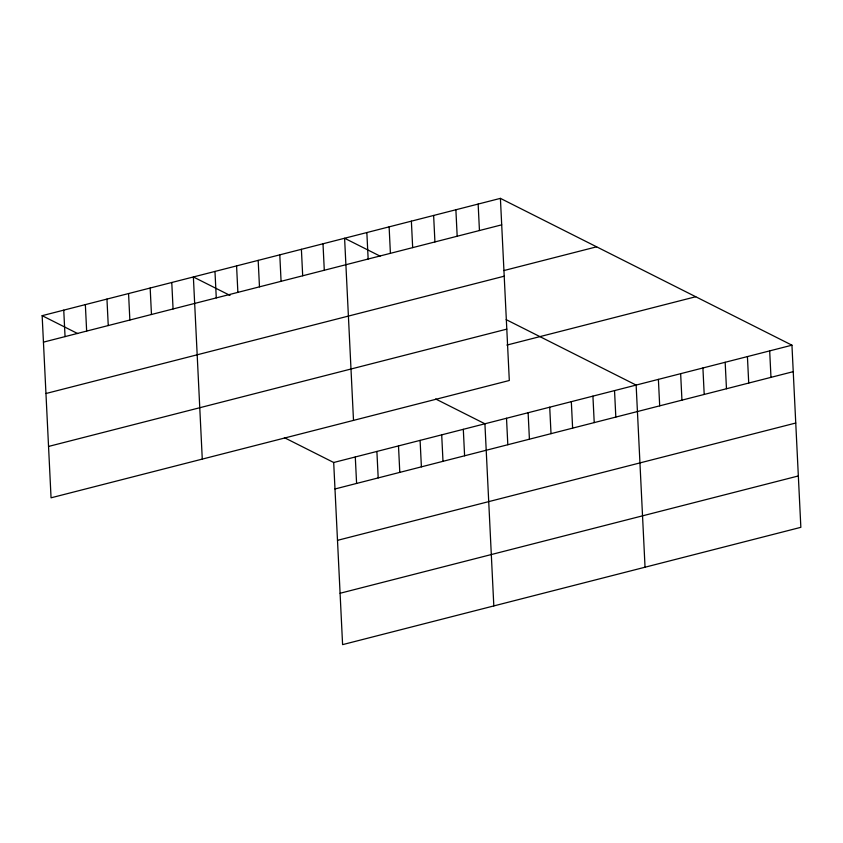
<?xml version="1.0" encoding="UTF-8"?>
<svg xmlns="http://www.w3.org/2000/svg" width="843" height="843" viewBox="0 0 843 843"><rect width="100%" height="100%" fill="white"/><g stroke="black" fill="none" stroke-linecap="round" stroke-linejoin="round"><path stroke-width="1.26" d="M500.405 198.368L509.309 380.499L51.054 497.813L42.15 315.672L500.405 198.368L791.946 345.187L800.85 527.328L342.595 644.632L333.691 462.501L284.439 437.696M43.446 342.142L501.701 224.839M503.872 270.561L596.612 246.82M45.954 393.512L504.209 276.198M48.546 446.442L506.801 329.128M506.885 345.082L695.738 296.736M333.691 462.501L791.946 345.187M334.977 488.972L793.242 371.658M337.495 540.342L795.75 423.028M340.087 593.261L798.342 475.958M380.098 256.135L344.597 238.253L353.502 420.383M506.158 319.623L636.138 385.082L645.043 567.213M230.023 295.419L193.374 276.968L202.278 459.098M435.662 398.981L484.915 423.787L493.819 605.917M42.15 315.672L77.651 333.554M769.68 350.888L770.976 377.358M747.425 356.589L748.721 383.059M725.17 362.29L726.466 388.749M702.914 367.98L704.2 394.45M680.649 373.681L681.945 400.151M658.394 379.382L659.69 405.841M614.536 390.604L615.822 417.074M592.924 396.136L594.22 422.606M571.322 401.668L572.618 428.139M549.72 407.201L551.016 433.66M528.118 412.733L529.415 439.192M506.517 418.254L507.813 444.725M478.15 204.069L479.446 230.529M455.884 209.759L457.18 236.23M463.313 429.319L464.598 455.789M433.629 215.46L434.925 241.93M441.7 434.851L442.996 461.321M411.373 221.161L412.67 247.621M420.099 440.383L421.395 466.843M389.118 226.851L390.404 253.321M398.497 445.905L399.793 472.375M366.853 232.552L368.149 259.022M376.895 451.437L378.191 477.907M355.293 456.969L356.589 483.439M322.995 243.785L324.292 270.245M301.394 249.317L302.69 275.777M279.792 254.839L281.077 281.309M258.179 260.371L259.475 286.841M236.577 265.903L237.874 292.373M214.976 271.435L216.272 297.895M171.772 282.489L173.068 308.959M150.17 288.021L151.466 314.492M128.568 293.554L129.854 320.024M106.956 299.086L108.252 325.556M85.354 304.618L86.65 331.078M63.752 310.15L65.048 336.61"/></g></svg>
